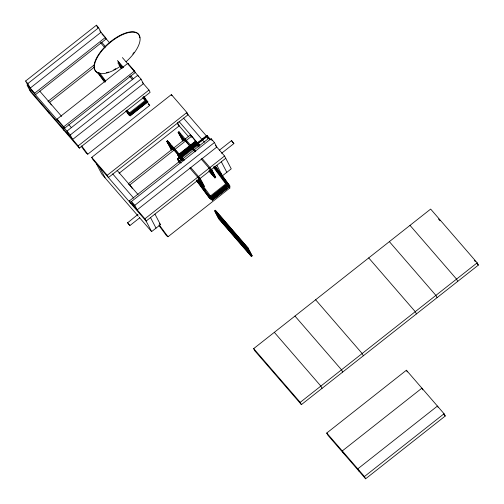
<?xml version="1.0" encoding="UTF-8"?>
<svg xmlns="http://www.w3.org/2000/svg" width="504" height="504" viewBox="0 0 504 504"><rect width="100%" height="100%" fill="white"/><g stroke="black" fill="none" stroke-linecap="round" stroke-linejoin="round"><path stroke-width="0.76" d="M138.008 214.37L127.594 222.825L129.856 225.59L139.703 217.822M129.856 225.59L127.543 222.617M221.584 153.273L233.894 143.564L231.582 140.591L232.231 141.706M25.628 81.012L96.422 25.2L98.633 27.758L100.995 32.281L30.209 88.093L27.846 83.57L25.628 81.012L28.778 87.041M27.846 83.57L98.633 27.758M105.43 37.403L106.218 38.909L35.425 94.721L34.637 93.215L105.43 37.403L99.805 30.901M94.651 64.575L48.038 101.323L49.556 102.438L51.421 104.964M49.556 102.438L94.324 67.139M57.065 119.114L127.852 63.302L134.505 70.982L135.292 72.488L64.499 128.299L63.712 126.794L57.065 119.114L57.853 120.626M63.712 126.794L134.505 70.982M141.051 79.147L143.419 83.67L72.626 139.482L70.264 134.959L141.051 79.147L122.39 57.588M148.957 90.065L150.142 92.327L79.349 148.138L78.164 145.877L148.957 90.065L142.285 82.36M128.86 113.368L145.007 100.636L142.695 97.505M128.646 114.736L146.343 100.781L147.855 101.896L130.158 115.851L128.646 114.736L125.849 110.949M129.805 114.036L146.072 101.216M130.435 115.416L147.3 102.117M81.144 146.141L86.272 153.084L87.784 154.199L149.732 105.368L147.395 102.211M91.734 157.374L171.373 94.582L186.883 112.499L188.068 114.761L108.429 177.553L107.245 175.291L91.734 157.374L92.919 159.636L146.097 221.061L225.735 158.275M107.245 175.291L186.883 112.499M119.095 173.275L179.197 125.893L177.471 122.592M171.751 150.255L166.685 141.347L167.498 140.704L184.401 160.234M183.166 141.252L178.101 132.344L178.914 131.708L195.817 151.232M170.724 149.071L171.536 148.434L167.498 140.704M182.139 140.074L182.952 139.432L180.93 135.57M195.898 141.838L191.703 136.162L190.191 135.047L128.249 183.878L129.761 184.993L132.558 188.786M129.761 184.993L191.703 136.162M181.912 160.814L177.723 155.144L195.42 141.189L198.45 143.419L199.842 145.31M179.235 154.3L194.972 141.889L196.024 142.663L179.682 155.553M179.651 154.816L195.199 142.556M177.723 155.144L179.235 156.259L196.932 142.304M180.142 155.893L196.491 143.004L197.543 143.785M179.014 162.011L177.332 158.792L206.829 135.538L210.546 139.828M177.71 159.302L207.207 136.042L210.143 139.438M178.032 159.314L207.157 136.351M181.358 156.889L198.45 143.419M130.586 203.143L129.408 200.882L209.047 138.096L209.639 139.224M131.475 201.48L211.113 138.695L214.433 142.531L216.802 147.055L137.164 209.84L134.795 205.323L131.475 201.48L133.837 206.004M134.795 205.323L214.433 142.531M219.272 150.299L231.582 140.591M154.948 214.087L160.461 224.639L151.616 231.613L144.919 218.799L224.557 156.013L215.378 145.41M200.277 178.573L204.315 186.297L203.503 186.94L199.464 179.216L200.277 178.573L190.55 167.334M211.693 169.571L215.731 177.301L214.924 177.937L210.88 170.213L211.693 169.571L201.965 158.332M218.314 171.077L222.403 175.802L231.254 168.827L224.557 156.013M210.193 196.169L225.748 183.91L213.249 166.988M196.812 180.986L209.381 198.003L227.077 184.054M211.144 196.831L226.806 184.483M211.712 197.291L227.266 185.025L213.841 166.856M211.774 198.211L227.43 185.863M212.058 198.425L228.318 185.598L229.547 186.505L228.344 187.457M212.682 199.804L217.501 196.006M218.704 195.054L227.14 188.408M209.381 198.003L212.411 200.239L230.107 186.285L215.208 166.112M159.018 225.54L166.484 235.645L167.996 236.76L229.937 187.923L228.539 186.026M214.565 210.893L215.378 210.256L248.157 248.119L252.195 255.843L251.383 256.486L218.604 218.616L214.565 210.893L247.344 248.762L251.383 256.486M218.604 218.616L219.416 217.98L215.378 210.256M247.344 248.762L248.157 248.119M253.682 348.611L430.655 209.084L477.187 262.83L478.372 265.091L301.398 404.624L254.86 350.872L253.682 348.611L300.214 402.362L301.398 404.624M300.214 402.362L477.187 262.83M326.762 433.024L406.4 370.238L444.068 413.752L445.252 416.014L365.614 478.8L327.94 435.286L326.762 433.024L364.43 476.538L365.614 478.8M364.43 476.538L444.068 413.752M233.894 143.564L233.132 142.834M148.214 104.252L149.732 105.368M97.486 72.242L98.501 72.986L105.015 81.812M97.549 72.526L98.702 73.37L105.153 82.108M228.344 184.684L229.396 185.466L215.441 166.572M228.929 187.179L229.937 187.923M128.444 114.345L129.591 115.195L126.365 110.823M179.437 156.643L178.29 155.793L181.516 160.165M210.332 198.469L209.179 197.618L196.73 180.766M211.844 199.584L210.697 198.733L196.862 180.01M438.486 219.019L440.024 220.796M474.283 260.366L475.304 261.551M476.841 263.321L478.372 265.091M410.01 225.364L456.542 279.109L457.726 281.371M389.365 241.643L435.897 295.388L437.075 297.65M368.714 257.916L415.246 311.667L416.43 313.929M207.062 136.162L210.105 139.684M186.568 113.028L208.864 138.783M443.715 414.238L445.252 416.014M183.475 118.056L204.441 142.273M179.046 121.54L197.455 142.802M198.482 143.987L199.502 145.165M101.934 33.963L103.982 36.326M105.002 37.504L109.607 42.821M177.408 123.82L188.654 136.817M101.6 42.172L105.695 46.897M117.451 60.486L123.587 67.574M130.75 75.839L133.308 78.794M100.384 42.563L104.99 47.88M129.534 76.23L132.602 79.771M178.101 132.344L195.004 151.874M201.153 158.974L210.88 170.213M193.958 150.847L179.021 133.591L182.58 140.395M208.902 168.103L210.445 169.892L213.998 176.69L209.362 171.335M209.847 170.346L212.398 173.288M182.952 139.432L183.979 140.616M210.099 170.787L215.731 177.301M208.776 170.837L214.924 177.937M315.624 299.779L362.156 353.524L363.34 355.786M170.321 144.125L168.279 141.769L171.908 148.705M171.341 145.303L182.561 158.262M198.885 177.118L200.63 179.689M166.685 141.347L183.588 160.87M189.737 167.971L199.464 179.216M182.032 159.258L167.605 142.594L171.158 149.392M197.996 177.698L202.583 185.692L197.946 180.338M198.431 179.342L201.493 182.883M171.536 148.434L172.563 149.612M198.173 179.197L201.247 182.75M203.295 185.113L204.315 186.297M197.87 180.432L203.503 186.94M177.931 159.125L180.98 162.647M177.332 158.792L181.043 163.076M218.201 213.671L216.159 211.315L219.788 218.251L249.373 252.428M219.221 214.849L247.785 247.848L248.51 249.234M219.416 217.98L249.121 252.296M251.168 254.665L252.195 255.843M294.972 316.058L341.51 369.804L342.689 372.065M274.327 332.338L320.859 386.083L322.043 388.345M117.104 170.377L138.071 194.594M159.44 223.455L160.461 224.639M112.682 173.867L133.648 198.085M39.659 91.01L61.645 116.405M68.809 124.677L71.366 127.632M129.408 200.882L144.919 218.799M27.991 85.535L34.637 93.215M70.264 134.959L27.052 85.05L30.599 91.829L79.349 148.138M29.415 89.567L78.164 145.877M138.317 216.254L101.758 174.025L96.239 163.472M139.343 217.438L151.616 231.613M232.527 142.09L232.829 142.475M198.702 143.905L199.628 145.165M215.315 167.051L217.18 169.571M220.897 174.611L224.154 179.014M219.744 173.193L223.007 177.603M225.332 180.753L228.596 185.17L210.899 199.118L196.925 180.212M199.156 146.034L198.229 144.78L182.076 157.519L183.002 158.773M214.433 166.711L228.784 186.14L212.625 198.878L201.978 184.464M215.202 167.826L216.128 169.086M218.232 172.078L220.147 174.667M224.286 180.268L227.14 184.136M197.644 144.919L199.03 146.803M190.191 135.047L192.056 137.567M197.518 145.688L198.444 146.941M118.056 61.551L122.718 67.857M143.665 96.226L147.855 101.896M119.114 63.775L120.973 66.295M143.766 97.146L145.158 99.036M143.665 97.159L145.064 99.055M117.835 62.899L121.999 68.538M143.293 97.367L146.532 101.751L130.372 114.49L127.134 110.105M119.095 65.552L121.407 68.683M198.274 179.449L199.666 181.333M181.484 157.651L182.417 158.905M199.08 181.465L200 182.719M204.17 188.357L205.556 190.241M209.727 195.873L211.113 197.763M180.747 157.374L182.335 159.629M197.511 180.067L212.411 200.239M203.584 188.496L204.504 189.743M180.262 157.538L182.108 160.033M179.235 156.259L182.026 160.039M99.823 73.13L105.38 80.653M98.778 72.639L99.704 73.893M103.408 78.907L105.26 81.415M127.008 110.861L127.934 112.115M126.435 110.804L130.158 115.851M97.448 72.5L104.435 81.957M159.138 224.765L167.996 236.76M81.724 145.996L87.784 154.199M438.014 407.201L437.422 406.073L357.783 468.859L358.968 471.12M422.799 389.85L421.911 388.156L342.273 450.941L343.451 453.203M406.4 370.238L407.289 371.933M211.113 138.695L212.127 140.629M221.313 161.759L226.832 172.311M208.278 138.102L207.106 135.853L177.61 159.113L179.141 162.042M206.829 135.538L208.177 138.109M208.114 138.285L207.068 136.282L177.944 159.251L179.336 161.923M208.127 138.518L206.697 135.778L177.566 158.741L179.355 162.168M216.89 165.249L222.403 175.802M211.321 169.3L214.95 176.236M171.373 94.582L171.965 95.716M249.234 250.62L251.049 254.092M179.695 132.766L180.419 134.152M181.15 135.544L183.324 139.709M178.914 131.708L179.588 132.993M201.361 181.075L203.169 184.546M138.405 76.602L137.731 75.304L66.938 131.122L69.3 135.639M127.852 63.302L128.646 64.808M96.422 25.2L97.77 27.783M150.52 217.577L156.038 228.123M99.565 167.309L105.084 177.862M62.767 128.092L63.951 130.353M47.905 110.924L49.09 113.186M99.975 73.244A28.293 12.48 -40.9 0 1 108.152 43.684A28.293 12.48 -40.9 0 1 139.822 37.819M134.184 52.252A28.293 12.48 -40.9 0 1 132.798 54.067M115.807 68.67A28.293 12.48 -40.9 0 1 113.822 69.754M108.524 72.04A28.293 12.48 -40.9 0 1 106.47 72.658M119.076 67.139A28.293 12.48 -40.9 0 1 95.634 60.915A28.293 12.48 -40.9 0 1 132.962 32.111A28.293 12.48 -40.9 0 1 126.044 61.765M246.91 248.441L215.485 212.14L219.038 218.944L250.463 255.238L246.91 248.441"/></g></svg>
